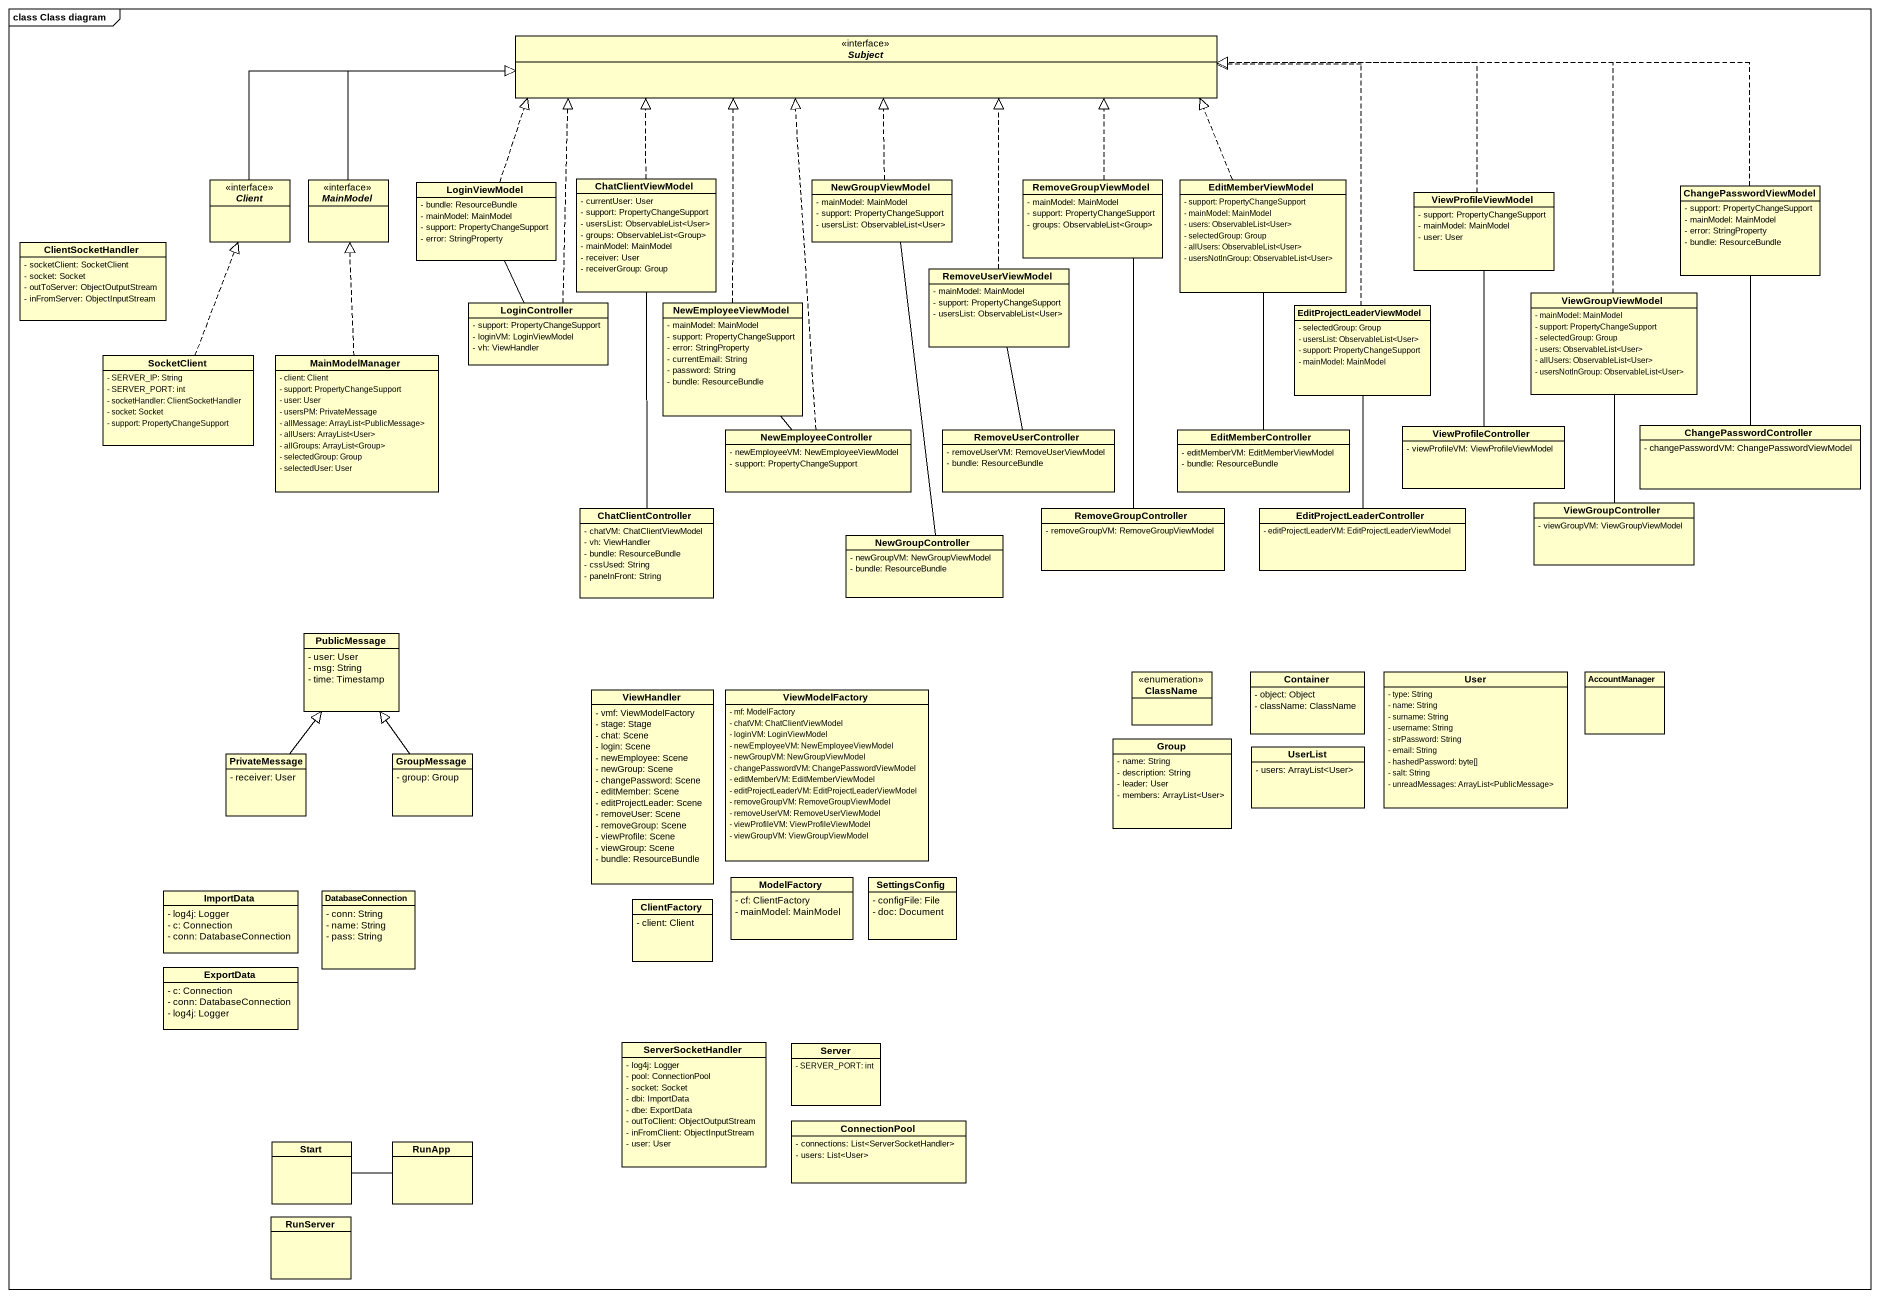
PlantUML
@startuml
mainframe class Class diagram
hide circle
hide empty members
skinparam classAttributeIconSize 0
interface Subject
interface Client
interface MainModel
class LoginViewModel {
  - bundle: ResourceBundle
  - mainModel: MainModel
  - support: PropertyChangeSupport
  - error: StringProperty
}
class ChatClientViewModel {
  - currentUser: User
  - support: PropertyChangeSupport
  - usersList: ObservableList<User>
  - groups: ObservableList<Group>
  - mainModel: MainModel
  - receiver: User
  - receiverGroup: Group
}
class NewGroupViewModel {
  - mainModel: MainModel
  - support: PropertyChangeSupport
  - usersList: ObservableList<User>
}
class RemoveGroupViewModel {
  - mainModel: MainModel
  - support: PropertyChangeSupport
  - groups: ObservableList<Group>
}
class EditMemberViewModel {
  - support: PropertyChangeSupport
  - mainModel: MainModel
  - users: ObservableList<User>
  - selectedGroup: Group
  - allUsers: ObservableList<User>
  - usersNotInGroup: ObservableList<User>
}
class ChangePasswordViewModel {
  - support: PropertyChangeSupport
  - mainModel: MainModel
  - error: StringProperty
  - bundle: ResourceBundle
}
class ViewProfileViewModel {
  - support: PropertyChangeSupport
  - mainModel: MainModel
  - user: User
}
class ClientSocketHandler {
  - socketClient: SocketClient
  - socket: Socket
  - outToServer: ObjectOutputStream
  - inFromServer: ObjectInputStream
}
class LoginController {
  - support: PropertyChangeSupport
  - loginVM: LoginViewModel
  - vh: ViewHandler
}
class NewEmployeeViewModel {
  - mainModel: MainModel
  - support: PropertyChangeSupport
  - error: StringProperty
  - currentEmail: String
  - password: String
  - bundle: ResourceBundle
}
class RemoveUserViewModel {
  - mainModel: MainModel
  - support: PropertyChangeSupport
  - usersList: ObservableList<User>
}
class EditProjectLeaderViewModel {
  - selectedGroup: Group
  - usersList: ObservableList<User>
  - support: PropertyChangeSupport
  - mainModel: MainModel
}
class ViewGroupViewModel {
  - mainModel: MainModel
  - support: PropertyChangeSupport
  - selectedGroup: Group
  - users: ObservableList<User>
  - allUsers: ObservableList<User>
  - usersNotInGroup: ObservableList<User>
}
class SocketClient {
  - SERVER_IP: String
  - SERVER_PORT: int
  - socketHandler: ClientSocketHandler
  - socket: Socket
  - support: PropertyChangeSupport
}
class MainModelManager {
  - client: Client
  - support: PropertyChangeSupport
  - user: User
  - usersPM: PrivateMessage
  - allMessage: ArrayList<PublicMessage>
  - allUsers: ArrayList<User>
  - allGroups: ArrayList<Group>
  - selectedGroup: Group
  - selectedUser: User
}
class ViewProfileController {
  - viewProfileVM: ViewProfileViewModel
}
class ChangePasswordController {
  - changePasswordVM: ChangePasswordViewModel
}
class NewEmployeeController {
  - newEmployeeVM: NewEmployeeViewModel
  - support: PropertyChangeSupport
}
class RemoveUserController {
  - removeUserVM: RemoveUserViewModel
  - bundle: ResourceBundle
}
class EditMemberController {
  - editMemberVM: EditMemberViewModel
  - bundle: ResourceBundle
}
class ChatClientController {
  - chatVM: ChatClientViewModel
  - vh: ViewHandler
  - bundle: ResourceBundle
  - cssUsed: String
  - paneInFront: String
}
class RemoveGroupController {
  - removeGroupVM: RemoveGroupViewModel
}
class EditProjectLeaderController {
  - editProjectLeaderVM: EditProjectLeaderViewModel
}
class ViewGroupController {
  - viewGroupVM: ViewGroupViewModel
}
class NewGroupController {
  - newGroupVM: NewGroupViewModel
  - bundle: ResourceBundle
}
class PublicMessage {
  - user: User
  - msg: String
  - time: Timestamp
}
class ViewHandler {
  - vmf: ViewModelFactory
  - stage: Stage
  - chat: Scene
  - login: Scene
  - newEmployee: Scene
  - newGroup: Scene
  - changePassword: Scene
  - editMember: Scene
  - editProjectLeader: Scene
  - removeUser: Scene
  - removeGroup: Scene
  - viewProfile: Scene
  - viewGroup: Scene
  - bundle: ResourceBundle
}
class ViewModelFactory {
  - mf: ModelFactory
  - chatVM: ChatClientViewModel
  - loginVM: LoginViewModel
  - newEmployeeVM: NewEmployeeViewModel
  - newGroupVM: NewGroupViewModel
  - changePasswordVM: ChangePasswordViewModel
  - editMemberVM: EditMemberViewModel
  - editProjectLeaderVM: EditProjectLeaderViewModel
  - removeGroupVM: RemoveGroupViewModel
  - removeUserVM: RemoveUserViewModel
  - viewProfileVM: ViewProfileViewModel
  - viewGroupVM: ViewGroupViewModel
}
enum ClassName
class Container {
  - object: Object
  - className: ClassName
}
class User {
  - type: String
  - name: String
  - surname: String
  - username: String
  - strPassword: String
  - email: String
  - hashedPassword: byte[]
  - salt: String
  - unreadMessages: ArrayList<PublicMessage>
}
class AccountManager
class "Group" as Group_ {
  - name: String
  - description: String
  - leader: User
  - members: ArrayList<User>
}
class UserList {
  - users: ArrayList<User>
}
class PrivateMessage {
  - receiver: User
}
class GroupMessage {
  - group: Group
}
class ImportData {
  - log4j: Logger
  - c: Connection
  - conn: DatabaseConnection
}
class DatabaseConnection {
  - conn: String
  - name: String
  - pass: String
}
class ClientFactory {
  - client: Client
}
class ModelFactory {
  - cf: ClientFactory
  - mainModel: MainModel
}
class SettingsConfig {
  - configFile: File
  - doc: Document
}
class ExportData {
  - c: Connection
  - conn: DatabaseConnection
  - log4j: Logger
}
class ServerSocketHandler {
  - log4j: Logger
  - pool: ConnectionPool
  - socket: Socket
  - dbi: ImportData
  - dbe: ExportData
  - outToClient: ObjectOutputStream
  - inFromClient: ObjectInputStream
  - user: User
}
class Server {
  - SERVER_PORT: int
}
class "Start" as Start_
class RunApp
class ConnectionPool {
  - connections: List<ServerSocketHandler>
  - users: List<User>
}
class RunServer
Client -right-|> Subject
MainModel -right-|> Subject
LoginViewModel .right.|> Subject
LoginViewModel -- LoginController
ChatClientViewModel .up.|> Subject
ChatClientViewModel -- ChatClientController
NewGroupViewModel .up.|> Subject
NewGroupViewModel -- NewGroupController
RemoveGroupViewModel .up.|> Subject
RemoveGroupViewModel -- RemoveGroupController
EditMemberViewModel .left.|> Subject
EditMemberViewModel -- EditMemberController
ChangePasswordViewModel .left.|> Subject
ChangePasswordViewModel -- ChangePasswordController
ViewProfileViewModel .left.|> Subject
ViewProfileViewModel -- ViewProfileController
LoginController .up.|> Subject
NewEmployeeViewModel .up.|> Subject
NewEmployeeViewModel -- NewEmployeeController
RemoveUserViewModel .up.|> Subject
RemoveUserViewModel -- RemoveUserController
EditProjectLeaderViewModel .left.|> Subject
EditProjectLeaderViewModel -- EditProjectLeaderController
ViewGroupViewModel .left.|> Subject
ViewGroupViewModel -- ViewGroupController
SocketClient .up.|> Client
MainModelManager .up.|> MainModel
NewEmployeeController .up.|> Subject
PrivateMessage -up-|> PublicMessage
GroupMessage -up-|> PublicMessage
Start_ -right- RunApp
@enduml
